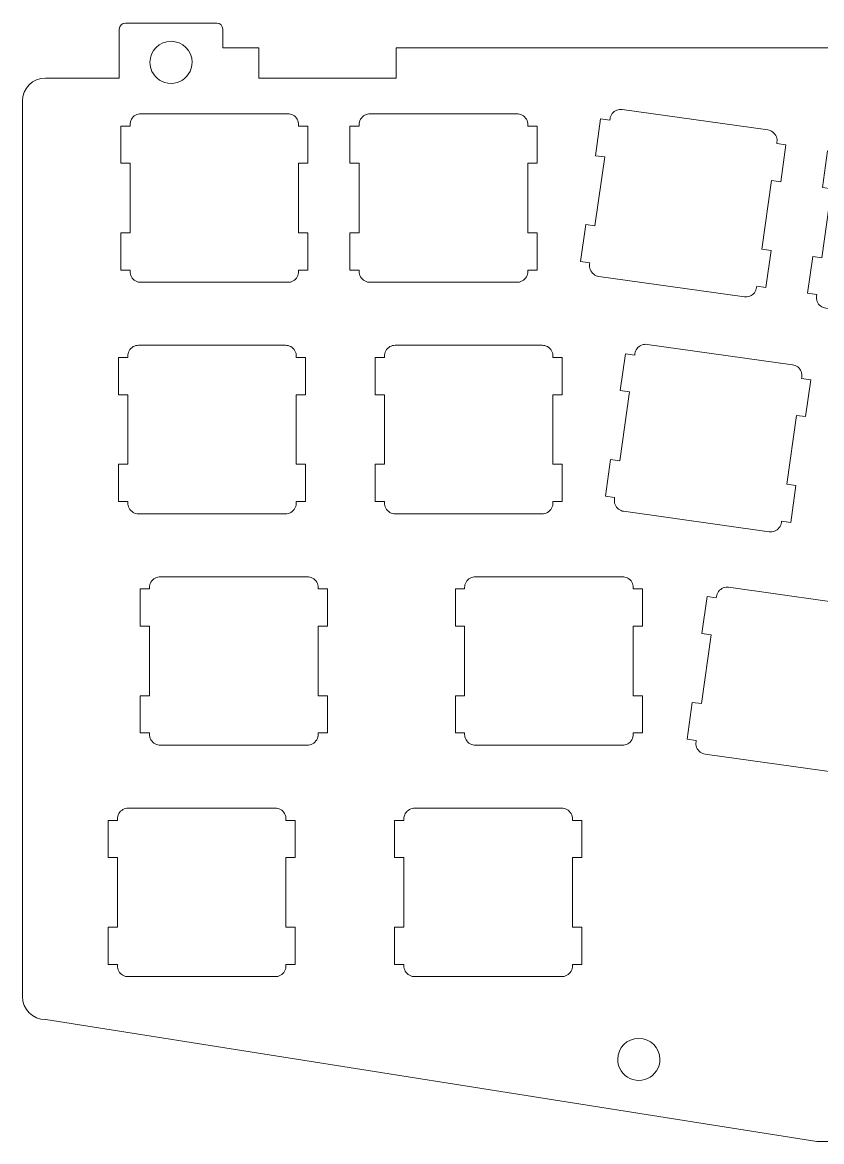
# Model space of a CAD drawing. Header units: inches. Extents: x 6.5 to 17.5, y 16.2 to 19.9.
# Drawn here: x 6.489 to 9.103, y 16.239 to 19.9 of the extents above; entities that cross this region are included whole.
import ezdxf

# ---------------------------------------------------------------- set-up
doc = ezdxf.new("R2010")
doc.units = ezdxf.units.IN
doc.header["$MEASUREMENT"] = 0
doc.layers.add('Layer 62', color=7, linetype='Continuous')

msp = doc.modelspace()

# ---------------------------------------------------------------- linework, layer by layer
at = {"layer": 'Layer 62', "lineweight": 0}
for points, knots in [([(17.479, 18.9511), (17.479, 18.9511), (17.3457, 18.9511), (17.3457, 18.9511), (17.3457, 18.9511), (17.3457, 19.6428), (17.3457, 19.6428), (17.3457, 19.6845), (17.312, 19.7182), (17.2703, 19.7182), (17.2703, 19.7182), (17.2318, 19.7182), (17.2318, 19.7182), (17.2318, 19.7182), (17.2318, 19.8803), (17.2318, 19.8803), (17.2318, 19.8913), (17.2229, 19.9002), (17.212, 19.9002), (17.212, 19.9002), (16.9132, 19.9002), (16.9132, 19.9002), (16.9022, 19.9002), (16.8933, 19.8913), (16.8933, 19.8803), (16.8933, 19.8803), (16.8933, 19.8165), (16.8933, 19.8165), (16.8933, 19.8165), (12.0407, 19.8165), (12.0407, 19.8165), (12.0407, 19.8165), (12.0407, 19.8803), (12.0407, 19.8803), (12.0407, 19.8913), (12.0318, 19.9002), (12.0208, 19.9002), (12.0208, 19.9002), (11.7222, 19.9002), (11.7222, 19.9002), (11.7113, 19.9002), (11.7024, 19.8913), (11.7024, 19.8803), (11.7024, 19.8803), (11.7024, 19.8165), (11.7024, 19.8165), (11.7024, 19.8165), (7.7119, 19.8165), (7.7119, 19.8165), (7.7119, 19.8165), (7.7119, 19.7182), (7.7119, 19.7182), (7.7119, 19.7182), (7.2629, 19.7182), (7.2629, 19.7182), (7.2629, 19.7182), (7.2629, 19.8165), (7.2629, 19.8165), (7.2629, 19.8165), (7.1449, 19.8165), (7.1449, 19.8165), (7.1449, 19.8165), (7.1449, 19.8778), (7.1449, 19.8778), (7.1449, 19.8888), (7.136, 19.8977), (7.125, 19.8977), (7.125, 19.8977), (6.8263, 19.8977), (6.8263, 19.8977), (6.8153, 19.8977), (6.8064, 19.8888), (6.8064, 19.8778), (6.8064, 19.8778), (6.8064, 19.7182), (6.8064, 19.7182), (6.8064, 19.7182), (6.5649, 19.7182), (6.5649, 19.7182), (6.5232, 19.7182), (6.4895, 19.6845), (6.4895, 19.6428), (6.4895, 19.6428), (6.4895, 16.714), (6.4895, 16.714), (6.4895, 16.6724), (6.5232, 16.6386), (6.5649, 16.6386), (6.5649, 16.6386), (6.5654, 16.6386), (6.5654, 16.6386), (6.5654, 16.6386), (6.5661, 16.6385), (6.5661, 16.6385), (6.5661, 16.6385), (9.0871, 16.2395), (9.0871, 16.2395), (9.0871, 16.2395), (14.7461, 16.2395), (14.7461, 16.2395), (14.7461, 16.2395), (17.4932, 16.6421), (17.4932, 16.6421), (17.4932, 16.6421), (17.4938, 16.6422), (17.4938, 16.6422), (17.4938, 16.6422), (17.4943, 16.6422), (17.4943, 16.6422), (17.5053, 16.6422), (17.5142, 16.6511), (17.5142, 16.6621), (17.5142, 16.6621), (17.5142, 18.916), (17.5142, 18.916), (17.5142, 18.9354), (17.4985, 18.9511), (17.479, 18.9511)], [0, 0, 0, 0, 1, 1, 1, 2, 2, 2, 3, 3, 3, 4, 4, 4, 5, 5, 5, 6, 6, 6, 7, 7, 7, 8, 8, 8, 9, 9, 9, 10, 10, 10, 11, 11, 11, 12, 12, 12, 13, 13, 13, 14, 14, 14, 15, 15, 15, 16, 16, 16, 17, 17, 17, 18, 18, 18, 19, 19, 19, 20, 20, 20, 21, 21, 21, 22, 22, 22, 23, 23, 23, 24, 24, 24, 25, 25, 25, 26, 26, 26, 27, 27, 27, 28, 28, 28, 29, 29, 29, 30, 30, 30, 31, 31, 31, 32, 32, 32, 33, 33, 33, 34, 34, 34, 35, 35, 35, 36, 36, 36, 37, 37, 37, 38, 38, 38, 39, 39, 39, 39]), ([(6.9756, 19.8383), (7.0138, 19.8383), (7.0446, 19.8075), (7.0446, 19.7695), (7.0446, 19.7589), (7.0422, 19.7489), (7.0379, 19.74), (7.0269, 19.7167), (7.0032, 19.7006), (6.9756, 19.7006), (6.9481, 19.7006), (6.9243, 19.7167), (6.9133, 19.74), (6.909, 19.7489), (6.9067, 19.7589), (6.9067, 19.7695), (6.9067, 19.8075), (6.9375, 19.8383), (6.9756, 19.8383)], [0, 0, 0, 0, 1, 1, 1, 2, 2, 2, 3, 3, 3, 4, 4, 4, 5, 5, 5, 6, 6, 6, 6]), ([(6.8111, 19.2118), (6.8111, 19.2118), (6.8415, 19.2118), (6.8415, 19.2118), (6.8415, 19.2118), (6.8415, 19.4393), (6.8415, 19.4393), (6.8415, 19.4393), (6.8111, 19.4393), (6.8111, 19.4393), (6.8111, 19.4393), (6.8111, 19.561), (6.8111, 19.561), (6.8111, 19.561), (6.8415, 19.561), (6.8415, 19.561), (6.8415, 19.561), (6.8415, 19.566), (6.8415, 19.566), (6.8415, 19.5688), (6.8418, 19.5715), (6.8425, 19.574), (6.8456, 19.587), (6.8557, 19.5971), (6.8685, 19.6002), (6.8711, 19.6008), (6.8739, 19.6011), (6.8767, 19.6011), (6.8767, 19.6011), (7.3576, 19.6011), (7.3576, 19.6011), (7.3604, 19.6011), (7.3632, 19.6008), (7.3658, 19.6002), (7.3786, 19.5971), (7.3888, 19.5871), (7.3918, 19.5742), (7.3925, 19.5715), (7.3928, 19.5688), (7.3928, 19.566), (7.3928, 19.566), (7.3928, 19.561), (7.3928, 19.561), (7.3928, 19.561), (7.4232, 19.561), (7.4232, 19.561), (7.4232, 19.561), (7.4232, 19.4393), (7.4232, 19.4393), (7.4232, 19.4393), (7.3928, 19.4393), (7.3928, 19.4393), (7.3928, 19.4393), (7.3928, 19.2118), (7.3928, 19.2118), (7.3928, 19.2118), (7.4232, 19.2118), (7.4232, 19.2118), (7.4232, 19.2118), (7.4232, 19.0902), (7.4232, 19.0902), (7.4232, 19.0902), (7.3928, 19.0902), (7.3928, 19.0902), (7.3928, 19.0902), (7.3928, 19.0851), (7.3928, 19.0851), (7.3928, 19.0824), (7.3925, 19.0796), (7.3918, 19.077), (7.3888, 19.064), (7.3786, 19.054), (7.3658, 19.051), (7.3632, 19.0503), (7.3604, 19.05), (7.3576, 19.05), (7.3576, 19.05), (6.8767, 19.05), (6.8767, 19.05), (6.8739, 19.05), (6.8711, 19.0503), (6.8685, 19.051), (6.8557, 19.054), (6.8456, 19.0642), (6.8425, 19.0771), (6.8418, 19.0796), (6.8415, 19.0824), (6.8415, 19.0851), (6.8415, 19.0851), (6.8415, 19.0902), (6.8415, 19.0902), (6.8415, 19.0902), (6.8111, 19.0902), (6.8111, 19.0902), (6.8111, 19.0902), (6.8111, 19.2118), (6.8111, 19.2118)], [0, 0, 0, 0, 1, 1, 1, 2, 2, 2, 3, 3, 3, 4, 4, 4, 5, 5, 5, 6, 6, 6, 7, 7, 7, 8, 8, 8, 9, 9, 9, 10, 10, 10, 11, 11, 11, 12, 12, 12, 13, 13, 13, 14, 14, 14, 15, 15, 15, 16, 16, 16, 17, 17, 17, 18, 18, 18, 19, 19, 19, 20, 20, 20, 21, 21, 21, 22, 22, 22, 23, 23, 23, 24, 24, 24, 25, 25, 25, 26, 26, 26, 27, 27, 27, 28, 28, 28, 29, 29, 29, 30, 30, 30, 31, 31, 31, 32, 32, 32, 32]), ([(7.6181, 19.051), (7.6053, 19.054), (7.5951, 19.0642), (7.5921, 19.0771), (7.5914, 19.0796), (7.5911, 19.0824), (7.5911, 19.0851), (7.5911, 19.0851), (7.5911, 19.0902), (7.5911, 19.0902), (7.5911, 19.0902), (7.5607, 19.0902), (7.5607, 19.0902), (7.5607, 19.0902), (7.5607, 19.2118), (7.5607, 19.2118), (7.5607, 19.2118), (7.5911, 19.2118), (7.5911, 19.2118), (7.5911, 19.2118), (7.5911, 19.4393), (7.5911, 19.4393), (7.5911, 19.4393), (7.5607, 19.4393), (7.5607, 19.4393), (7.5607, 19.4393), (7.5607, 19.561), (7.5607, 19.561), (7.5607, 19.561), (7.5911, 19.561), (7.5911, 19.561), (7.5911, 19.561), (7.5911, 19.566), (7.5911, 19.566), (7.5911, 19.5688), (7.5914, 19.5715), (7.5921, 19.574), (7.5951, 19.587), (7.6053, 19.5971), (7.6181, 19.6002), (7.6207, 19.6008), (7.6235, 19.6011), (7.6263, 19.6011), (7.6263, 19.6011), (8.1072, 19.6011), (8.1072, 19.6011), (8.11, 19.6011), (8.1128, 19.6008), (8.1154, 19.6002), (8.1282, 19.5971), (8.1383, 19.5871), (8.1414, 19.5742), (8.1421, 19.5715), (8.1424, 19.5688), (8.1424, 19.566), (8.1424, 19.566), (8.1424, 19.561), (8.1424, 19.561), (8.1424, 19.561), (8.1728, 19.561), (8.1728, 19.561), (8.1728, 19.561), (8.1728, 19.4393), (8.1728, 19.4393), (8.1728, 19.4393), (8.1424, 19.4393), (8.1424, 19.4393), (8.1424, 19.4393), (8.1424, 19.2118), (8.1424, 19.2118), (8.1424, 19.2118), (8.1728, 19.2118), (8.1728, 19.2118), (8.1728, 19.2118), (8.1728, 19.0902), (8.1728, 19.0902), (8.1728, 19.0902), (8.1424, 19.0902), (8.1424, 19.0902), (8.1424, 19.0902), (8.1424, 19.0851), (8.1424, 19.0851), (8.1424, 19.0824), (8.1421, 19.0796), (8.1414, 19.077), (8.1383, 19.064), (8.1282, 19.054), (8.1154, 19.051), (8.1128, 19.0503), (8.11, 19.05), (8.1072, 19.05), (8.1072, 19.05), (7.6263, 19.05), (7.6263, 19.05), (7.6235, 19.05), (7.6207, 19.0503), (7.6181, 19.051)], [0, 0, 0, 0, 1, 1, 1, 2, 2, 2, 3, 3, 3, 4, 4, 4, 5, 5, 5, 6, 6, 6, 7, 7, 7, 8, 8, 8, 9, 9, 9, 10, 10, 10, 11, 11, 11, 12, 12, 12, 13, 13, 13, 14, 14, 14, 15, 15, 15, 16, 16, 16, 17, 17, 17, 18, 18, 18, 19, 19, 19, 20, 20, 20, 21, 21, 21, 22, 22, 22, 23, 23, 23, 24, 24, 24, 25, 25, 25, 26, 26, 26, 27, 27, 27, 28, 28, 28, 29, 29, 29, 30, 30, 30, 31, 31, 31, 32, 32, 32, 32]), ([(8.3319, 19.2389), (8.3319, 19.2389), (8.3621, 19.2346), (8.3621, 19.2346), (8.3621, 19.2346), (8.3938, 19.4599), (8.3938, 19.4599), (8.3938, 19.4599), (8.3636, 19.4642), (8.3636, 19.4642), (8.3636, 19.4642), (8.3806, 19.5846), (8.3806, 19.5846), (8.3806, 19.5846), (8.4107, 19.5804), (8.4107, 19.5804), (8.4107, 19.5804), (8.4114, 19.5853), (8.4114, 19.5853), (8.4118, 19.5881), (8.4125, 19.5908), (8.4135, 19.5932), (8.4183, 19.6056), (8.4297, 19.6142), (8.4428, 19.6154), (8.4456, 19.6157), (8.4483, 19.6156), (8.4511, 19.6153), (8.4511, 19.6153), (8.9274, 19.5483), (8.9274, 19.5483), (8.9301, 19.5479), (8.9328, 19.5472), (8.9354, 19.5461), (8.9476, 19.5414), (8.9563, 19.53), (8.9575, 19.5168), (8.9578, 19.5142), (8.9576, 19.5114), (8.9572, 19.5086), (8.9572, 19.5086), (8.9565, 19.5036), (8.9565, 19.5036), (8.9565, 19.5036), (8.9867, 19.4995), (8.9867, 19.4995), (8.9867, 19.4995), (8.9697, 19.3789), (8.9697, 19.3789), (8.9697, 19.3789), (8.9396, 19.3832), (8.9396, 19.3832), (8.9396, 19.3832), (8.9081, 19.1579), (8.9081, 19.1579), (8.9081, 19.1579), (8.9381, 19.1536), (8.9381, 19.1536), (8.9381, 19.1536), (8.9211, 19.0332), (8.9211, 19.0332), (8.9211, 19.0332), (8.8911, 19.0374), (8.8911, 19.0374), (8.8911, 19.0374), (8.8904, 19.0325), (8.8904, 19.0325), (8.89, 19.0297), (8.8893, 19.027), (8.8882, 19.0245), (8.8835, 19.0121), (8.8719, 19.0036), (8.8589, 19.0024), (8.8563, 19.0021), (8.8535, 19.0021), (8.8507, 19.0025), (8.8507, 19.0025), (8.3744, 19.0695), (8.3744, 19.0695), (8.3717, 19.0699), (8.3689, 19.0706), (8.3664, 19.0715), (8.3542, 19.0764), (8.3456, 19.0878), (8.3443, 19.1011), (8.344, 19.1036), (8.344, 19.1064), (8.3444, 19.1092), (8.3444, 19.1092), (8.3451, 19.1142), (8.3451, 19.1142), (8.3451, 19.1142), (8.315, 19.1183), (8.315, 19.1183), (8.315, 19.1183), (8.3319, 19.2389), (8.3319, 19.2389)], [0, 0, 0, 0, 1, 1, 1, 2, 2, 2, 3, 3, 3, 4, 4, 4, 5, 5, 5, 6, 6, 6, 7, 7, 7, 8, 8, 8, 9, 9, 9, 10, 10, 10, 11, 11, 11, 12, 12, 12, 13, 13, 13, 14, 14, 14, 15, 15, 15, 16, 16, 16, 17, 17, 17, 18, 18, 18, 19, 19, 19, 20, 20, 20, 21, 21, 21, 22, 22, 22, 23, 23, 23, 24, 24, 24, 25, 25, 25, 26, 26, 26, 27, 27, 27, 28, 28, 28, 29, 29, 29, 30, 30, 30, 31, 31, 31, 32, 32, 32, 32]), ([(9.0742, 19.1346), (9.0742, 19.1346), (9.1043, 19.1303), (9.1043, 19.1303), (9.1043, 19.1303), (9.136, 19.3556), (9.136, 19.3556), (9.136, 19.3556), (9.1058, 19.3599), (9.1058, 19.3599), (9.1058, 19.3599), (9.1228, 19.4803), (9.1228, 19.4803), (9.1228, 19.4803), (9.1529, 19.4761), (9.1529, 19.4761), (9.1529, 19.4761), (9.1536, 19.481), (9.1536, 19.481), (9.154, 19.4838), (9.1547, 19.4865), (9.1557, 19.4889), (9.1606, 19.5013), (9.1719, 19.5099), (9.1851, 19.5111), (9.1878, 19.5114), (9.1906, 19.5113), (9.1933, 19.511), (9.1933, 19.511), (9.6696, 19.444), (9.6696, 19.444), (9.6724, 19.4436), (9.6751, 19.4429), (9.6776, 19.4418), (9.6899, 19.4371), (9.6985, 19.4257), (9.6997, 19.4125), (9.7, 19.4099), (9.6999, 19.4071), (9.6996, 19.4043), (9.6996, 19.4043), (9.6989, 19.3993), (9.6989, 19.3993), (9.6989, 19.3993), (9.7289, 19.3952), (9.7289, 19.3952), (9.7289, 19.3952), (9.7121, 19.2746), (9.7121, 19.2746), (9.7121, 19.2746), (9.682, 19.2789), (9.682, 19.2789), (9.682, 19.2789), (9.6503, 19.0536), (9.6503, 19.0536), (9.6503, 19.0536), (9.6804, 19.0493), (9.6804, 19.0493), (9.6804, 19.0493), (9.6635, 18.9289), (9.6635, 18.9289), (9.6635, 18.9289), (9.6333, 18.9331), (9.6333, 18.9331), (9.6333, 18.9331), (9.6326, 18.9282), (9.6326, 18.9282), (9.6322, 18.9254), (9.6315, 18.9227), (9.6306, 18.9202), (9.6257, 18.9078), (9.6143, 18.8993), (9.6011, 18.8981), (9.5985, 18.8978), (9.5957, 18.8978), (9.5929, 18.8982), (9.5929, 18.8982), (9.1167, 18.9652), (9.1167, 18.9652), (9.1139, 18.9656), (9.1111, 18.9663), (9.1086, 18.9672), (9.0964, 18.9721), (9.0878, 18.9835), (9.0865, 18.9968), (9.0863, 18.9993), (9.0864, 19.0021), (9.0867, 19.0049), (9.0867, 19.0049), (9.0874, 19.0099), (9.0874, 19.0099), (9.0874, 19.0099), (9.0574, 19.014), (9.0574, 19.014), (9.0574, 19.014), (9.0742, 19.1346), (9.0742, 19.1346)], [0, 0, 0, 0, 1, 1, 1, 2, 2, 2, 3, 3, 3, 4, 4, 4, 5, 5, 5, 6, 6, 6, 7, 7, 7, 8, 8, 8, 9, 9, 9, 10, 10, 10, 11, 11, 11, 12, 12, 12, 13, 13, 13, 14, 14, 14, 15, 15, 15, 16, 16, 16, 17, 17, 17, 18, 18, 18, 19, 19, 19, 20, 20, 20, 21, 21, 21, 22, 22, 22, 23, 23, 23, 24, 24, 24, 25, 25, 25, 26, 26, 26, 27, 27, 27, 28, 28, 28, 29, 29, 29, 30, 30, 30, 31, 31, 31, 32, 32, 32, 32]), ([(6.8036, 18.4547), (6.8036, 18.4547), (6.834, 18.4547), (6.834, 18.4547), (6.834, 18.4547), (6.834, 18.6822), (6.834, 18.6822), (6.834, 18.6822), (6.8036, 18.6822), (6.8036, 18.6822), (6.8036, 18.6822), (6.8036, 18.8039), (6.8036, 18.8039), (6.8036, 18.8039), (6.834, 18.8039), (6.834, 18.8039), (6.834, 18.8039), (6.834, 18.8089), (6.834, 18.8089), (6.834, 18.8117), (6.8343, 18.8146), (6.835, 18.817), (6.8381, 18.8299), (6.8482, 18.84), (6.861, 18.8431), (6.8636, 18.8438), (6.8664, 18.844), (6.8692, 18.844), (6.8692, 18.844), (7.3501, 18.844), (7.3501, 18.844), (7.3529, 18.844), (7.3557, 18.8438), (7.3583, 18.8431), (7.3711, 18.84), (7.3813, 18.83), (7.3843, 18.8171), (7.385, 18.8146), (7.3853, 18.8117), (7.3853, 18.8089), (7.3853, 18.8089), (7.3853, 18.8039), (7.3853, 18.8039), (7.3853, 18.8039), (7.4157, 18.8039), (7.4157, 18.8039), (7.4157, 18.8039), (7.4157, 18.6822), (7.4157, 18.6822), (7.4157, 18.6822), (7.3853, 18.6822), (7.3853, 18.6822), (7.3853, 18.6822), (7.3853, 18.4547), (7.3853, 18.4547), (7.3853, 18.4547), (7.4157, 18.4547), (7.4157, 18.4547), (7.4157, 18.4547), (7.4157, 18.3331), (7.4157, 18.3331), (7.4157, 18.3331), (7.3853, 18.3331), (7.3853, 18.3331), (7.3853, 18.3331), (7.3853, 18.3281), (7.3853, 18.3281), (7.3853, 18.3253), (7.385, 18.3225), (7.3843, 18.3199), (7.3813, 18.307), (7.3711, 18.297), (7.3583, 18.294), (7.3557, 18.2932), (7.3529, 18.2929), (7.3501, 18.2929), (7.3501, 18.2929), (6.8692, 18.2929), (6.8692, 18.2929), (6.8664, 18.2929), (6.8636, 18.2932), (6.861, 18.294), (6.8482, 18.297), (6.8381, 18.3071), (6.835, 18.32), (6.8343, 18.3225), (6.834, 18.3253), (6.834, 18.3281), (6.834, 18.3281), (6.834, 18.3331), (6.834, 18.3331), (6.834, 18.3331), (6.8036, 18.3331), (6.8036, 18.3331), (6.8036, 18.3331), (6.8036, 18.4547), (6.8036, 18.4547)], [0, 0, 0, 0, 1, 1, 1, 2, 2, 2, 3, 3, 3, 4, 4, 4, 5, 5, 5, 6, 6, 6, 7, 7, 7, 8, 8, 8, 9, 9, 9, 10, 10, 10, 11, 11, 11, 12, 12, 12, 13, 13, 13, 14, 14, 14, 15, 15, 15, 16, 16, 16, 17, 17, 17, 18, 18, 18, 19, 19, 19, 20, 20, 20, 21, 21, 21, 22, 22, 22, 23, 23, 23, 24, 24, 24, 25, 25, 25, 26, 26, 26, 27, 27, 27, 28, 28, 28, 29, 29, 29, 30, 30, 30, 31, 31, 31, 32, 32, 32, 32]), ([(7.6745, 18.32), (7.6738, 18.3225), (7.6735, 18.3253), (7.6735, 18.3281), (7.6735, 18.3281), (7.6735, 18.3331), (7.6735, 18.3331), (7.6735, 18.3331), (7.6431, 18.3331), (7.6431, 18.3331), (7.6431, 18.3331), (7.6431, 18.4547), (7.6431, 18.4547), (7.6431, 18.4547), (7.6735, 18.4547), (7.6735, 18.4547), (7.6735, 18.4547), (7.6735, 18.6822), (7.6735, 18.6822), (7.6735, 18.6822), (7.6431, 18.6822), (7.6431, 18.6822), (7.6431, 18.6822), (7.6431, 18.8039), (7.6431, 18.8039), (7.6431, 18.8039), (7.6735, 18.8039), (7.6735, 18.8039), (7.6735, 18.8039), (7.6735, 18.8089), (7.6735, 18.8089), (7.6735, 18.8117), (7.6738, 18.8146), (7.6745, 18.817), (7.6775, 18.8299), (7.6876, 18.84), (7.7004, 18.8431), (7.7031, 18.8438), (7.7058, 18.844), (7.7086, 18.844), (7.7086, 18.844), (8.1896, 18.844), (8.1896, 18.844), (8.1924, 18.844), (8.1951, 18.8438), (8.1978, 18.8431), (8.2106, 18.84), (8.2207, 18.83), (8.2238, 18.8171), (8.2245, 18.8146), (8.2247, 18.8117), (8.2247, 18.8089), (8.2247, 18.8089), (8.2247, 18.8039), (8.2247, 18.8039), (8.2247, 18.8039), (8.2551, 18.8039), (8.2551, 18.8039), (8.2551, 18.8039), (8.2551, 18.6822), (8.2551, 18.6822), (8.2551, 18.6822), (8.2247, 18.6822), (8.2247, 18.6822), (8.2247, 18.6822), (8.2247, 18.4547), (8.2247, 18.4547), (8.2247, 18.4547), (8.2551, 18.4547), (8.2551, 18.4547), (8.2551, 18.4547), (8.2551, 18.3331), (8.2551, 18.3331), (8.2551, 18.3331), (8.2247, 18.3331), (8.2247, 18.3331), (8.2247, 18.3331), (8.2247, 18.3281), (8.2247, 18.3281), (8.2247, 18.3253), (8.2245, 18.3225), (8.2238, 18.3199), (8.2207, 18.307), (8.2106, 18.297), (8.1978, 18.294), (8.1951, 18.2932), (8.1924, 18.2929), (8.1896, 18.2929), (8.1896, 18.2929), (7.7086, 18.2929), (7.7086, 18.2929), (7.7058, 18.2929), (7.7031, 18.2932), (7.7004, 18.294), (7.6876, 18.297), (7.6775, 18.3071), (7.6745, 18.32)], [0, 0, 0, 0, 1, 1, 1, 2, 2, 2, 3, 3, 3, 4, 4, 4, 5, 5, 5, 6, 6, 6, 7, 7, 7, 8, 8, 8, 9, 9, 9, 10, 10, 10, 11, 11, 11, 12, 12, 12, 13, 13, 13, 14, 14, 14, 15, 15, 15, 16, 16, 16, 17, 17, 17, 18, 18, 18, 19, 19, 19, 20, 20, 20, 21, 21, 21, 22, 22, 22, 23, 23, 23, 24, 24, 24, 25, 25, 25, 26, 26, 26, 27, 27, 27, 28, 28, 28, 29, 29, 29, 30, 30, 30, 31, 31, 31, 32, 32, 32, 32]), ([(9.0167, 18.7779), (9.0289, 18.7731), (9.0375, 18.7618), (9.0388, 18.7486), (9.039, 18.7458), (9.0389, 18.7431), (9.0385, 18.7403), (9.0385, 18.7403), (9.0378, 18.7354), (9.0378, 18.7354), (9.0378, 18.7354), (9.0679, 18.7311), (9.0679, 18.7311), (9.0679, 18.7311), (9.051, 18.6107), (9.051, 18.6107), (9.051, 18.6107), (9.021, 18.6149), (9.021, 18.6149), (9.021, 18.6149), (8.9893, 18.3896), (8.9893, 18.3896), (8.9893, 18.3896), (9.0193, 18.3854), (9.0193, 18.3854), (9.0193, 18.3854), (9.0025, 18.2649), (9.0025, 18.2649), (9.0025, 18.2649), (8.9724, 18.2692), (8.9724, 18.2692), (8.9724, 18.2692), (8.9717, 18.2642), (8.9717, 18.2642), (8.9713, 18.2614), (8.9706, 18.2588), (8.9694, 18.2561), (8.9647, 18.2439), (8.9532, 18.2353), (8.9401, 18.234), (8.9375, 18.2338), (8.9347, 18.2339), (8.932, 18.2343), (8.932, 18.2343), (8.4557, 18.3013), (8.4557, 18.3013), (8.4529, 18.3015), (8.4501, 18.3022), (8.4476, 18.3033), (8.4354, 18.3081), (8.4268, 18.3196), (8.4256, 18.3328), (8.4253, 18.3353), (8.4253, 18.3382), (8.4257, 18.3408), (8.4257, 18.3408), (8.4264, 18.3458), (8.4264, 18.3458), (8.4264, 18.3458), (8.3963, 18.35), (8.3963, 18.35), (8.3963, 18.35), (8.4132, 18.4706), (8.4132, 18.4706), (8.4132, 18.4706), (8.4433, 18.4663), (8.4433, 18.4663), (8.4433, 18.4663), (8.475, 18.6917), (8.475, 18.6917), (8.475, 18.6917), (8.4449, 18.6958), (8.4449, 18.6958), (8.4449, 18.6958), (8.4618, 18.8163), (8.4618, 18.8163), (8.4618, 18.8163), (8.4919, 18.8121), (8.4919, 18.8121), (8.4919, 18.8121), (8.4926, 18.8171), (8.4926, 18.8171), (8.4931, 18.8197), (8.4938, 18.8225), (8.4947, 18.8249), (8.4996, 18.8372), (8.511, 18.8458), (8.524, 18.8471), (8.5268, 18.8475), (8.5296, 18.8474), (8.5324, 18.847), (8.5324, 18.847), (9.0086, 18.78), (9.0086, 18.78), (9.0114, 18.7796), (9.014, 18.7789), (9.0167, 18.7779)], [0, 0, 0, 0, 1, 1, 1, 2, 2, 2, 3, 3, 3, 4, 4, 4, 5, 5, 5, 6, 6, 6, 7, 7, 7, 8, 8, 8, 9, 9, 9, 10, 10, 10, 11, 11, 11, 12, 12, 12, 13, 13, 13, 14, 14, 14, 15, 15, 15, 16, 16, 16, 17, 17, 17, 18, 18, 18, 19, 19, 19, 20, 20, 20, 21, 21, 21, 22, 22, 22, 23, 23, 23, 24, 24, 24, 25, 25, 25, 26, 26, 26, 27, 27, 27, 28, 28, 28, 29, 29, 29, 30, 30, 30, 31, 31, 31, 32, 32, 32, 32]), ([(7.487, 17.9253), (7.487, 17.9253), (7.4565, 17.9253), (7.4565, 17.9253), (7.4565, 17.9253), (7.4565, 17.6978), (7.4565, 17.6978), (7.4565, 17.6978), (7.487, 17.6978), (7.487, 17.6978), (7.487, 17.6978), (7.487, 17.5761), (7.487, 17.5761), (7.487, 17.5761), (7.4565, 17.5761), (7.4565, 17.5761), (7.4565, 17.5761), (7.4565, 17.5711), (7.4565, 17.5711), (7.4565, 17.5683), (7.4563, 17.5656), (7.4556, 17.5629), (7.4525, 17.55), (7.4424, 17.54), (7.4296, 17.537), (7.427, 17.5363), (7.4242, 17.536), (7.4214, 17.536), (7.4214, 17.536), (6.9404, 17.536), (6.9404, 17.536), (6.9376, 17.536), (6.9349, 17.5363), (6.9322, 17.537), (6.9195, 17.54), (6.9093, 17.5502), (6.9063, 17.5631), (6.9056, 17.5656), (6.9053, 17.5683), (6.9053, 17.5711), (6.9053, 17.5711), (6.9053, 17.5761), (6.9053, 17.5761), (6.9053, 17.5761), (6.8749, 17.5761), (6.8749, 17.5761), (6.8749, 17.5761), (6.8749, 17.6978), (6.8749, 17.6978), (6.8749, 17.6978), (6.9053, 17.6978), (6.9053, 17.6978), (6.9053, 17.6978), (6.9053, 17.9253), (6.9053, 17.9253), (6.9053, 17.9253), (6.8749, 17.9253), (6.8749, 17.9253), (6.8749, 17.9253), (6.8749, 18.047), (6.8749, 18.047), (6.8749, 18.047), (6.9053, 18.047), (6.9053, 18.047), (6.9053, 18.047), (6.9053, 18.052), (6.9053, 18.052), (6.9053, 18.0547), (6.9056, 18.0575), (6.9063, 18.06), (6.9093, 18.0729), (6.9195, 18.0831), (6.9322, 18.0861), (6.9349, 18.0868), (6.9376, 18.0871), (6.9404, 18.0871), (6.9404, 18.0871), (7.4214, 18.0871), (7.4214, 18.0871), (7.4242, 18.0871), (7.427, 18.0868), (7.4296, 18.0861), (7.4424, 18.0831), (7.4525, 18.0731), (7.4556, 18.0602), (7.4563, 18.0575), (7.4565, 18.0547), (7.4565, 18.052), (7.4565, 18.052), (7.4565, 18.047), (7.4565, 18.047), (7.4565, 18.047), (7.487, 18.047), (7.487, 18.047), (7.487, 18.047), (7.487, 17.9253), (7.487, 17.9253)], [0, 0, 0, 0, 1, 1, 1, 2, 2, 2, 3, 3, 3, 4, 4, 4, 5, 5, 5, 6, 6, 6, 7, 7, 7, 8, 8, 8, 9, 9, 9, 10, 10, 10, 11, 11, 11, 12, 12, 12, 13, 13, 13, 14, 14, 14, 15, 15, 15, 16, 16, 16, 17, 17, 17, 18, 18, 18, 19, 19, 19, 20, 20, 20, 21, 21, 21, 22, 22, 22, 23, 23, 23, 24, 24, 24, 25, 25, 25, 26, 26, 26, 27, 27, 27, 28, 28, 28, 29, 29, 29, 30, 30, 30, 31, 31, 31, 32, 32, 32, 32]), ([(8.5175, 17.6978), (8.5175, 17.6978), (8.5175, 17.5761), (8.5175, 17.5761), (8.5175, 17.5761), (8.4871, 17.5761), (8.4871, 17.5761), (8.4871, 17.5761), (8.4871, 17.5711), (8.4871, 17.5711), (8.4871, 17.5683), (8.4868, 17.5656), (8.4861, 17.5629), (8.4831, 17.55), (8.4729, 17.54), (8.4601, 17.537), (8.4575, 17.5363), (8.4547, 17.536), (8.452, 17.536), (8.452, 17.536), (7.971, 17.536), (7.971, 17.536), (7.9682, 17.536), (7.9654, 17.5363), (7.9628, 17.537), (7.95, 17.54), (7.9399, 17.5502), (7.9368, 17.5631), (7.9361, 17.5656), (7.9358, 17.5683), (7.9358, 17.5711), (7.9358, 17.5711), (7.9358, 17.5761), (7.9358, 17.5761), (7.9358, 17.5761), (7.9054, 17.5761), (7.9054, 17.5761), (7.9054, 17.5761), (7.9054, 17.6978), (7.9054, 17.6978), (7.9054, 17.6978), (7.9358, 17.6978), (7.9358, 17.6978), (7.9358, 17.6978), (7.9358, 17.9253), (7.9358, 17.9253), (7.9358, 17.9253), (7.9054, 17.9253), (7.9054, 17.9253), (7.9054, 17.9253), (7.9054, 18.047), (7.9054, 18.047), (7.9054, 18.047), (7.9358, 18.047), (7.9358, 18.047), (7.9358, 18.047), (7.9358, 18.052), (7.9358, 18.052), (7.9358, 18.0547), (7.9361, 18.0575), (7.9368, 18.06), (7.9399, 18.0729), (7.95, 18.0831), (7.9628, 18.0861), (7.9654, 18.0868), (7.9682, 18.0871), (7.971, 18.0871), (7.971, 18.0871), (8.452, 18.0871), (8.452, 18.0871), (8.4547, 18.0871), (8.4575, 18.0868), (8.4601, 18.0861), (8.4729, 18.0831), (8.4831, 18.0731), (8.4861, 18.0602), (8.4868, 18.0575), (8.4871, 18.0547), (8.4871, 18.052), (8.4871, 18.052), (8.4871, 18.047), (8.4871, 18.047), (8.4871, 18.047), (8.5175, 18.047), (8.5175, 18.047), (8.5175, 18.047), (8.5175, 17.9253), (8.5175, 17.9253), (8.5175, 17.9253), (8.4871, 17.9253), (8.4871, 17.9253), (8.4871, 17.9253), (8.4871, 17.6978), (8.4871, 17.6978), (8.4871, 17.6978), (8.5175, 17.6978), (8.5175, 17.6978)], [0, 0, 0, 0, 1, 1, 1, 2, 2, 2, 3, 3, 3, 4, 4, 4, 5, 5, 5, 6, 6, 6, 7, 7, 7, 8, 8, 8, 9, 9, 9, 10, 10, 10, 11, 11, 11, 12, 12, 12, 13, 13, 13, 14, 14, 14, 15, 15, 15, 16, 16, 16, 17, 17, 17, 18, 18, 18, 19, 19, 19, 20, 20, 20, 21, 21, 21, 22, 22, 22, 23, 23, 23, 24, 24, 24, 25, 25, 25, 26, 26, 26, 27, 27, 27, 28, 28, 28, 29, 29, 29, 30, 30, 30, 31, 31, 31, 32, 32, 32, 32]), ([(9.1988, 17.4399), (9.1988, 17.4399), (8.7225, 17.5068), (8.7225, 17.5068), (8.7197, 17.5072), (8.717, 17.5079), (8.7144, 17.5089), (8.7022, 17.5138), (8.6936, 17.5251), (8.6924, 17.5383), (8.6921, 17.541), (8.6922, 17.5438), (8.6925, 17.5465), (8.6925, 17.5465), (8.6932, 17.5514), (8.6932, 17.5514), (8.6932, 17.5514), (8.6632, 17.5557), (8.6632, 17.5557), (8.6632, 17.5557), (8.68, 17.6761), (8.68, 17.6761), (8.68, 17.6761), (8.7101, 17.672), (8.7101, 17.672), (8.7101, 17.672), (8.7418, 17.8972), (8.7418, 17.8972), (8.7418, 17.8972), (8.7117, 17.9014), (8.7117, 17.9014), (8.7117, 17.9014), (8.7286, 18.022), (8.7286, 18.022), (8.7286, 18.022), (8.7588, 18.0177), (8.7588, 18.0177), (8.7588, 18.0177), (8.7595, 18.0226), (8.7595, 18.0226), (8.7599, 18.0254), (8.7606, 18.0281), (8.7615, 18.0304), (8.7664, 18.0428), (8.7778, 18.0515), (8.791, 18.0528), (8.7936, 18.0531), (8.7964, 18.0529), (8.7992, 18.0525), (8.7992, 18.0525), (9.2754, 17.9856), (9.2754, 17.9856), (9.2782, 17.9853), (9.281, 17.9846), (9.2835, 17.9835), (9.2957, 17.9788), (9.3043, 17.9674), (9.3056, 17.9542), (9.3058, 17.9515), (9.3057, 17.9486), (9.3054, 17.946), (9.3054, 17.946), (9.3047, 17.941), (9.3047, 17.941), (9.3047, 17.941), (9.3347, 17.9368), (9.3347, 17.9368), (9.3347, 17.9368), (9.3179, 17.8163), (9.3179, 17.8163), (9.3179, 17.8163), (9.2878, 17.8206), (9.2878, 17.8206), (9.2878, 17.8206), (9.2561, 17.5951), (9.2561, 17.5951), (9.2561, 17.5951), (9.2863, 17.591), (9.2863, 17.591), (9.2863, 17.591), (9.2693, 17.4706), (9.2693, 17.4706), (9.2693, 17.4706), (9.2392, 17.4747), (9.2392, 17.4747), (9.2392, 17.4747), (9.2385, 17.4697), (9.2385, 17.4697), (9.2381, 17.467), (9.2374, 17.4643), (9.2364, 17.4618), (9.2315, 17.4495), (9.2201, 17.441), (9.2069, 17.4397), (9.2043, 17.4393), (9.2015, 17.4395), (9.1988, 17.4399)], [0, 0, 0, 0, 1, 1, 1, 2, 2, 2, 3, 3, 3, 4, 4, 4, 5, 5, 5, 6, 6, 6, 7, 7, 7, 8, 8, 8, 9, 9, 9, 10, 10, 10, 11, 11, 11, 12, 12, 12, 13, 13, 13, 14, 14, 14, 15, 15, 15, 16, 16, 16, 17, 17, 17, 18, 18, 18, 19, 19, 19, 20, 20, 20, 21, 21, 21, 22, 22, 22, 23, 23, 23, 24, 24, 24, 25, 25, 25, 26, 26, 26, 27, 27, 27, 28, 28, 28, 29, 29, 29, 30, 30, 30, 31, 31, 31, 32, 32, 32, 32]), ([(7.3819, 17.1683), (7.3819, 17.1683), (7.3515, 17.1683), (7.3515, 17.1683), (7.3515, 17.1683), (7.3515, 16.9408), (7.3515, 16.9408), (7.3515, 16.9408), (7.3819, 16.9408), (7.3819, 16.9408), (7.3819, 16.9408), (7.3819, 16.8192), (7.3819, 16.8192), (7.3819, 16.8192), (7.3515, 16.8192), (7.3515, 16.8192), (7.3515, 16.8192), (7.3515, 16.8142), (7.3515, 16.8142), (7.3515, 16.8114), (7.3513, 16.8086), (7.3506, 16.806), (7.3475, 16.7931), (7.3374, 16.7831), (7.3246, 16.78), (7.322, 16.7793), (7.3192, 16.779), (7.3164, 16.779), (7.3164, 16.779), (6.8354, 16.779), (6.8354, 16.779), (6.8326, 16.779), (6.8299, 16.7793), (6.8272, 16.78), (6.8145, 16.7831), (6.8043, 16.7932), (6.8013, 16.8061), (6.8006, 16.8086), (6.8003, 16.8114), (6.8003, 16.8142), (6.8003, 16.8142), (6.8003, 16.8192), (6.8003, 16.8192), (6.8003, 16.8192), (6.7699, 16.8192), (6.7699, 16.8192), (6.7699, 16.8192), (6.7699, 16.9408), (6.7699, 16.9408), (6.7699, 16.9408), (6.8003, 16.9408), (6.8003, 16.9408), (6.8003, 16.9408), (6.8003, 17.1683), (6.8003, 17.1683), (6.8003, 17.1683), (6.7699, 17.1683), (6.7699, 17.1683), (6.7699, 17.1683), (6.7699, 17.29), (6.7699, 17.29), (6.7699, 17.29), (6.8003, 17.29), (6.8003, 17.29), (6.8003, 17.29), (6.8003, 17.295), (6.8003, 17.295), (6.8003, 17.2978), (6.8006, 17.3006), (6.8013, 17.3031), (6.8043, 17.316), (6.8145, 17.3261), (6.8272, 17.3292), (6.8299, 17.3299), (6.8326, 17.3301), (6.8354, 17.3301), (6.8354, 17.3301), (7.3164, 17.3301), (7.3164, 17.3301), (7.3192, 17.3301), (7.322, 17.3299), (7.3246, 17.3292), (7.3374, 17.3261), (7.3475, 17.3161), (7.3506, 17.3032), (7.3513, 17.3006), (7.3515, 17.2978), (7.3515, 17.295), (7.3515, 17.295), (7.3515, 17.29), (7.3515, 17.29), (7.3515, 17.29), (7.3819, 17.29), (7.3819, 17.29), (7.3819, 17.29), (7.3819, 17.1683), (7.3819, 17.1683)], [0, 0, 0, 0, 1, 1, 1, 2, 2, 2, 3, 3, 3, 4, 4, 4, 5, 5, 5, 6, 6, 6, 7, 7, 7, 8, 8, 8, 9, 9, 9, 10, 10, 10, 11, 11, 11, 12, 12, 12, 13, 13, 13, 14, 14, 14, 15, 15, 15, 16, 16, 16, 17, 17, 17, 18, 18, 18, 19, 19, 19, 20, 20, 20, 21, 21, 21, 22, 22, 22, 23, 23, 23, 24, 24, 24, 25, 25, 25, 26, 26, 26, 27, 27, 27, 28, 28, 28, 29, 29, 29, 30, 30, 30, 31, 31, 31, 32, 32, 32, 32]), ([(8.3189, 17.1683), (8.3189, 17.1683), (8.2885, 17.1683), (8.2885, 17.1683), (8.2885, 17.1683), (8.2885, 16.9408), (8.2885, 16.9408), (8.2885, 16.9408), (8.3189, 16.9408), (8.3189, 16.9408), (8.3189, 16.9408), (8.3189, 16.8192), (8.3189, 16.8192), (8.3189, 16.8192), (8.2885, 16.8192), (8.2885, 16.8192), (8.2885, 16.8192), (8.2885, 16.8142), (8.2885, 16.8142), (8.2885, 16.8114), (8.2882, 16.8086), (8.2875, 16.806), (8.2844, 16.7931), (8.2743, 16.7831), (8.2615, 16.78), (8.2589, 16.7793), (8.2561, 16.779), (8.2533, 16.779), (8.2533, 16.779), (7.7724, 16.779), (7.7724, 16.779), (7.7696, 16.779), (7.7668, 16.7793), (7.7642, 16.78), (7.7514, 16.7831), (7.7413, 16.7932), (7.7382, 16.8061), (7.7375, 16.8086), (7.7372, 16.8114), (7.7372, 16.8142), (7.7372, 16.8142), (7.7372, 16.8192), (7.7372, 16.8192), (7.7372, 16.8192), (7.7068, 16.8192), (7.7068, 16.8192), (7.7068, 16.8192), (7.7068, 16.9408), (7.7068, 16.9408), (7.7068, 16.9408), (7.7372, 16.9408), (7.7372, 16.9408), (7.7372, 16.9408), (7.7372, 17.1683), (7.7372, 17.1683), (7.7372, 17.1683), (7.7068, 17.1683), (7.7068, 17.1683), (7.7068, 17.1683), (7.7068, 17.29), (7.7068, 17.29), (7.7068, 17.29), (7.7372, 17.29), (7.7372, 17.29), (7.7372, 17.29), (7.7372, 17.295), (7.7372, 17.295), (7.7372, 17.2978), (7.7375, 17.3006), (7.7382, 17.3031), (7.7413, 17.316), (7.7514, 17.3261), (7.7642, 17.3292), (7.7668, 17.3299), (7.7696, 17.3301), (7.7724, 17.3301), (7.7724, 17.3301), (8.2533, 17.3301), (8.2533, 17.3301), (8.2561, 17.3301), (8.2589, 17.3299), (8.2615, 17.3292), (8.2743, 17.3261), (8.2844, 17.3161), (8.2875, 17.3032), (8.2882, 17.3006), (8.2885, 17.2978), (8.2885, 17.295), (8.2885, 17.295), (8.2885, 17.29), (8.2885, 17.29), (8.2885, 17.29), (8.3189, 17.29), (8.3189, 17.29), (8.3189, 17.29), (8.3189, 17.1683), (8.3189, 17.1683)], [0, 0, 0, 0, 1, 1, 1, 2, 2, 2, 3, 3, 3, 4, 4, 4, 5, 5, 5, 6, 6, 6, 7, 7, 7, 8, 8, 8, 9, 9, 9, 10, 10, 10, 11, 11, 11, 12, 12, 12, 13, 13, 13, 14, 14, 14, 15, 15, 15, 16, 16, 16, 17, 17, 17, 18, 18, 18, 19, 19, 19, 20, 20, 20, 21, 21, 21, 22, 22, 22, 23, 23, 23, 24, 24, 24, 25, 25, 25, 26, 26, 26, 27, 27, 27, 28, 28, 28, 29, 29, 29, 30, 30, 30, 31, 31, 31, 32, 32, 32, 32]), ([(8.5676, 16.4789), (8.5567, 16.4556), (8.5329, 16.4395), (8.5054, 16.4395), (8.4778, 16.4395), (8.454, 16.4556), (8.4431, 16.4789), (8.4389, 16.4878), (8.4364, 16.4978), (8.4364, 16.5083), (8.4364, 16.5464), (8.4672, 16.5772), (8.5054, 16.5772), (8.5436, 16.5772), (8.5743, 16.5464), (8.5743, 16.5083), (8.5743, 16.4978), (8.572, 16.4878), (8.5676, 16.4789)], [0, 0, 0, 0, 1, 1, 1, 2, 2, 2, 3, 3, 3, 4, 4, 4, 5, 5, 5, 6, 6, 6, 6])]:
    msp.add_open_spline(points, degree=3, knots=knots, dxfattribs=at)

doc.saveas('drawing.dxf')
